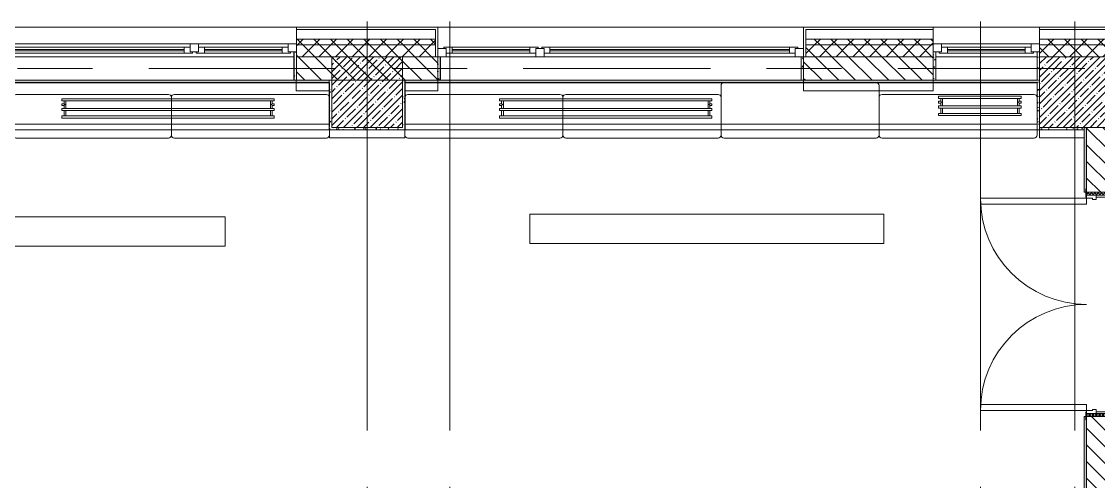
# Model space of a CAD drawing. Header units: millimetres. Extents: x 35147 to 231677, y -8553 to 29000.
# Drawn here: x 57530 to 66660, y 23499 to 27398 of the extents above; entities that cross this region are included whole.
import ezdxf

# ---------------------------------------------------------------- set-up
doc = ezdxf.new("R2010")
doc.units = ezdxf.units.MM
doc.linetypes.add('Осевая', pattern=[3175, 635, -476.25, 1587.5, -476.25])
for name, color, linetype, lineweight in [('A-DOOR', 7, 'Continuous', 9), ('A-DOOR-1', 7, 'Continuous', 13), ('A-DOOR-FRAM', 7, 'Continuous', 13), ('A-DOOR-FRAM-1', 7, 'Continuous', 9), ('A-GLAZ', 7, 'Continuous', 9), ('A-GLAZ-1', 7, 'Continuous', 13), ('A-WALL', 7, 'Continuous', 9), ('I-WALL', 7, 'Continuous', 9), ('M-EQPM', 7, 'Continuous', 9), ('S-COLS', 7, 'Continuous', 9), ('Оси', 7, 'Continuous', 9), ('Оси-2', 7, 'Осевая', 9)]:
    doc.layers.add(name, color=color, linetype=linetype, lineweight=lineweight)
for name, color, linetype, lineweight, true_color in [('A-WALL-1', 7, 'Continuous', 9, 0x3c3c3c), ('A-WALL-FNSH-1', 7, 'Continuous', 9, 0x3c3c3c), ('I-FURN-1', 7, 'Continuous', 9, 0xf0f0f0)]:
    doc.layers.add(name, color=color, linetype=linetype, lineweight=lineweight, true_color=true_color)
pattern_1 = [(45, (0, 0), (-57.02463, 57.02463), []), (45, (57.025, 0), (-57.02463, 57.02463), [100.806, -20.161, 3.353, -16.808])]
pattern_2 = [(135, (0, 0), (-70.71068, -70.71068), [])]
pattern_3 = [(45, (0, 0), (-70.71068, 70.71068), []), (135, (0, 0), (-70.71068, -70.71068), [])]
pattern_4 = [(0, (0, 0), (121.92, 30.48), [10.058, -81.382, 10.058, -81.382, -487.68]), (0, (0, 0), (121.92, 30.48), [-182.88, 10.058, -172.822, 10.058, -81.382, -213.36]), (0, (0, 0), (121.92, 30.48), [-457.2, 10.058, -50.902, 10.058, -142.342]), (120, (45.72, 15.24), (-87.356454, 90.345817), [10.058, -81.382, 10.058, -81.382, -487.68]), (120, (45.72, 15.24), (-87.356454, 90.345817), [-182.88, 10.058, -172.822, 10.058, -81.382, -213.36]), (120, (45.72, 15.24), (-87.356454, 90.345817), [-457.2, 10.058, -50.902, 10.058, -142.342]), (240, (60.96, 76.2), (-34.563546, -120.825817), [10.058, -81.382, 10.058, -81.382, -487.68]), (240, (60.96, 76.2), (-34.563546, -120.825817), [-182.88, 10.058, -172.822, 10.058, -81.382, -213.36]), (240, (60.96, 76.2), (-34.563546, -120.825817), [-457.2, 10.058, -50.902, 10.058, -142.342])]

# ---------------------------------------------------------------- blocks, each defined once
blk = doc.blocks.new('120_Окно_СКБ_2Ст - 120_Окно_СКБ_2Ст 2700х2500 _мал створка справа_ 2-23206922-План размещения напольных электротехнических лючков и розеток 2 этажа в осях 12-23')
at = {"layer": 'A-GLAZ'}
for p, q in [((1350, -5), (-1350, -5)), ((-1330, -75), (-1300, -75)), ((-1230, -55), (400, -55)), ((400, -65), (-1230, -65)), ((470, -75), (500, -75)), ((570, -55), (1230, -55)), ((1230, -65), (570, -65)), ((1300, -75), (1330, -75))]:
    blk.add_line(p, q, dxfattribs=at)
at = {"layer": 'A-GLAZ-1'}
for p, q in [((-1350, -75), (-1350, -5)), ((-1350, -5), (-1280, -5)), ((-1280, -75), (-1350, -75)), ((-1280, -75), (-1300, -75)), ((-1300, -75), (-1300, -85)), ((-1300, -85), (470, -85)), ((470, -85), (-1300, -85)), ((-1280, -5), (-1280, -75)), ((450, -35), (-1280, -35)), ((-1280, -35), (-1280, -75)), ((-1230, -85), (-1230, -35)), ((400, -85), (400, -35)), ((450, -75), (450, -5)), ((450, -5), (520, -5)), ((450, -75), (450, -35)), ((520, -75), (450, -75)), ((470, -75), (450, -75)), ((470, -85), (470, -75)), ((520, -75), (500, -75)), ((500, -75), (500, -85)), ((500, -85), (1300, -85)), ((1300, -85), (500, -85)), ((520, -5), (520, -75)), ((1280, -35), (520, -35)), ((520, -35), (520, -75)), ((570, -85), (570, -35)), ((1230, -85), (1230, -35)), ((1280, -75), (1280, -5)), ((1280, -5), (1350, -5)), ((1280, -75), (1280, -35)), ((1350, -75), (1280, -75)), ((1300, -75), (1280, -75)), ((1300, -85), (1300, -75)), ((1350, -5), (1350, -75))]:
    blk.add_line(p, q, dxfattribs=at)
blk = doc.blocks.new('120_Окно_СКБ_2Ст - 120_Окно_СКБ_2Ст 3100х2500 _мал_створка слева_-22274797-План размещения напольных электротехнических лючков и розеток 2 этажа в осях 12-23')
at = {"layer": 'A-GLAZ'}
for p, q in [((1530, 115), (-1530, 115)), ((-1550, 45), (-1500, 45)), ((-1430, 65), (600, 65)), ((600, 55), (-1430, 55)), ((670, 45), (700, 45)), ((770, 65), (1430, 65)), ((1430, 55), (770, 55)), ((1500, 45), (1550, 45))]:
    blk.add_line(p, q, dxfattribs=at)
at = {"layer": 'A-GLAZ-1'}
for p, q in [((-1550, 45), (-1550, 115)), ((-1550, 115), (-1480, 115)), ((-1480, 115), (-1480, 45)), ((650, 45), (650, 115)), ((650, 115), (720, 115)), ((720, 115), (720, 45)), ((1480, 45), (1480, 115)), ((1480, 115), (1550, 115)), ((1550, 115), (1550, 45)), ((-1480, 45), (-1550, 45)), ((-1480, 45), (-1500, 45)), ((-1500, 45), (-1500, 35)), ((-1500, 35), (670, 35)), ((670, 35), (-1500, 35)), ((650, 85), (-1480, 85)), ((-1480, 85), (-1480, 45)), ((-1430, 35), (-1430, 85)), ((600, 35), (600, 85)), ((650, 45), (650, 85)), ((720, 45), (650, 45)), ((670, 45), (650, 45)), ((670, 35), (670, 45)), ((720, 45), (700, 45)), ((700, 45), (700, 35)), ((700, 35), (1500, 35)), ((1500, 35), (700, 35)), ((1480, 85), (720, 85)), ((720, 85), (720, 45)), ((770, 35), (770, 85)), ((1430, 35), (1430, 85)), ((1480, 45), (1480, 85)), ((1550, 45), (1480, 45)), ((1500, 45), (1480, 45)), ((1500, 35), (1500, 45))]:
    blk.add_line(p, q, dxfattribs=at)
blk = doc.blocks.new('110_Дверь_СКБ_2Ст - Д-10 1800x2100h_Актовый зал EI30-32403870-План размещения напольных электротехнических лючков и розеток 2 этажа в осях 12-23')
at = {"layer": 'A-DOOR'}
h = blk.add_hatch(dxfattribs=at)
h.set_pattern_fill('FP_47', color=256, style=0, pattern_type=2)
h.set_pattern_definition([(135, (1351.41, 164.685), (-14.1421, -14.1421), []), (225, (1351.41, 164.685), (14.1421, -14.1421), [])])
h.paths.add_polyline_path([(937.5, 100), (937.5, -100), (962.5, -100), (962.5, 100)])
at = {"layer": 'A-DOOR-FRAM-1'}
h = blk.add_hatch(dxfattribs=at)
h.set_pattern_fill('FP_48', color=256, style=0, pattern_type=2)
h.set_pattern_definition([(45, (-771.384, 164.685), (-14.1421, 14.1421), []), (135, (-771.384, 164.685), (-14.1421, -14.1421), [])])
h.paths.add_polyline_path([(-937.5, -100), (-912.5, -100), (-912.5, 100), (-937.5, 100)])
at = {"layer": 'A-DOOR'}
for centre, start, end in [((-887.5, 100), 0, 90), ((912.5, 100), 90, 180)]:
    blk.add_arc(centre, 900, start, end, dxfattribs=at)
at = {"layer": 'A-DOOR-1'}
for p, q in [((-887.5, 1000), (-887.5, 100)), ((-837.5, 1000), (-887.5, 1000)), ((-837.5, 100), (-837.5, 1000)), ((912.5, 1000), (862.5, 1000)), ((862.5, 1000), (862.5, 100)), ((912.5, 100), (912.5, 1000)), ((-887.5, 100), (-837.5, 100)), ((862.5, 100), (912.5, 100))]:
    blk.add_line(p, q, dxfattribs=at)
at = {"layer": 'A-DOOR-FRAM'}
for p, q in [((-897.5, 108), (-967.5, 108)), ((-967.5, 108), (-967.5, 100)), ((-967.5, 100), (-897.5, 100)), ((-912.5, 100), (-937.5, 100)), ((-937.5, 100), (-937.5, -100)), ((-887.5, 100), (-912.5, 100)), ((-912.5, 100), (-912.5, 20)), ((-912.5, -100), (-912.5, 100)), ((-897.5, 100), (-897.5, 108)), ((-887.5, 50), (-887.5, 100)), ((912.5, 100), (912.5, 50)), ((937.5, 100), (912.5, 100)), ((992.5, 108), (922.5, 108)), ((922.5, 108), (922.5, 100)), ((922.5, 100), (992.5, 100)), ((937.5, 20), (937.5, 100)), ((962.5, 100), (937.5, 100)), ((937.5, 100), (937.5, -100)), ((962.5, -100), (962.5, 100)), ((992.5, 100), (992.5, 108)), ((-912.5, 20), (-877.5, 20)), ((-897.5, 20), (-912.5, 20)), ((-912.5, 20), (-912.5, -100)), ((-897.5, -100), (-897.5, 20)), ((-877.5, 50), (-887.5, 50)), ((-877.5, 20), (-877.5, 50)), ((912.5, 50), (902.5, 50)), ((902.5, 50), (902.5, 20)), ((902.5, 20), (937.5, 20)), ((937.5, 20), (922.5, 20)), ((922.5, 20), (922.5, -100)), ((937.5, -100), (937.5, 20)), ((-897.5, -100), (-967.5, -100)), ((-967.5, -100), (-967.5, -108)), ((-967.5, -108), (-897.5, -108)), ((-937.5, -100), (-912.5, -100)), ((-912.5, -100), (-897.5, -100)), ((-897.5, -108), (-897.5, -100)), ((922.5, -100), (937.5, -100)), ((992.5, -100), (922.5, -100)), ((922.5, -100), (922.5, -108)), ((922.5, -108), (992.5, -108)), ((937.5, -100), (962.5, -100)), ((992.5, -108), (992.5, -100))]:
    blk.add_line(p, q, dxfattribs=at)
blk = doc.blocks.new('120_Окно_СКБ_1Ст - 120_Окно_СКБ_1Ст 900х2500_h_-19906774-План размещения напольных электротехнических лючков и розеток 2 этажа в осях 12-23')
at = {"layer": 'A-GLAZ'}
for p, q in [((450, -5), (-450, -5)), ((-430, -75), (-400, -75)), ((-330, -55), (330, -55)), ((330, -65), (-330, -65)), ((400, -75), (430, -75))]:
    blk.add_line(p, q, dxfattribs=at)
at = {"layer": 'A-GLAZ-1'}
for p, q in [((-450, -75), (-450, -5)), ((-450, -5), (-380, -5)), ((-380, -75), (-450, -75)), ((-380, -75), (-400, -75)), ((-400, -75), (-400, -85)), ((-400, -85), (400, -85)), ((400, -85), (-400, -85)), ((-380, -5), (-380, -75)), ((380, -35), (-380, -35)), ((-380, -35), (-380, -75)), ((-330, -85), (-330, -35)), ((330, -85), (330, -35)), ((380, -75), (380, -5)), ((380, -5), (450, -5)), ((380, -75), (380, -35)), ((450, -75), (380, -75)), ((400, -75), (380, -75)), ((400, -85), (400, -75)), ((450, -5), (450, -75))]:
    blk.add_line(p, q, dxfattribs=at)
blk = doc.blocks.new('Стол базовый прямоугольный - 5_7-26328560-План размещения напольных электротехнических лючков и розеток 2 этажа в осях 12-23')
at = {"layer": 'I-FURN-1'}
for p, q in [((1000, 125), (-1000, 125)), ((-1000, 125), (-1000, -125)), ((1000, -125), (1000, 125)), ((-1000, -125), (1000, -125))]:
    blk.add_line(p, q, dxfattribs=at)
blk = doc.blocks.new('Стол базовый прямоугольный - 5_8-26349451-План размещения напольных электротехнических лючков и розеток 2 этажа в осях 12-23')
at = {"layer": 'I-FURN-1'}
for p, q in [((1500, 125), (-1500, 125)), ((-1500, 125), (-1500, -125)), ((1500, -125), (1500, 125)), ((-1500, -125), (1500, -125))]:
    blk.add_line(p, q, dxfattribs=at)
blk = doc.blocks.new('radiator_prado_classic_z_tip_30_po exemplyaru - Classic Z Тип 30-500-30677905-План размещения напольных электротехнических лючков и розеток 2 этажа в осях 12-23')
at = {"layer": 'M-EQPM'}
for p, q in [((0, 228), (0, 210)), ((1800, 228), (0, 228)), ((0, 210), (1800, 210)), ((17.5, 210), (17.5, 164)), ((32.5, 164), (32.5, 210)), ((1767.5, 210), (1767.5, 164)), ((1782.5, 164), (1782.5, 210)), ((1800, 210), (1800, 228)), ((1800, 164), (0, 164)), ((0, 164), (0, 146)), ((0, 146), (1800, 146)), ((17.5, 121.5), (0, 121.5)), ((17.5, 121.5), (0, 121.5)), ((0, 121.5), (0, 121.2)), ((0, 106.5), (0, 121.5)), ((0, 121.2), (0, 121.2)), ((0, 106.8), (0, 106.5)), ((0, 106.8), (0, 106.8)), ((0, 106.5), (17.5, 106.5)), ((0, 106.5), (17.5, 106.5)), ((17.5, 146), (17.5, 121.5)), ((17.5, 106.5), (17.5, 82)), ((32.5, 82), (32.5, 146)), ((1767.5, 146), (1767.5, 82)), ((1782.5, 121.5), (1782.5, 146)), ((1800, 121.5), (1782.5, 121.5)), ((1800, 121.5), (1782.5, 121.5)), ((1782.5, 82), (1782.5, 106.5)), ((1782.5, 106.5), (1800, 106.5)), ((1782.5, 106.5), (1800, 106.5)), ((1800, 146), (1800, 164)), ((1800, 121.5), (1800, 106.5)), ((1800, 121.2), (1800, 121.5)), ((1800, 121.5), (1800, 121.2)), ((1800, 121.2), (1800, 121.5)), ((1800, 106.5), (1800, 106.8)), ((1800, 106.8), (1800, 106.5)), ((1800, 106.5), (1800, 106.8)), ((1800, 82), (0, 82)), ((0, 82), (0, 64)), ((1800, 64), (0, 64)), ((1800, 64), (1800, 82))]:
    blk.add_line(p, q, dxfattribs=at)
for points, knots in [([(25, 114), (24.5, 114.5), (23.6, 115.4), (22.4, 116.6), (21.6, 117.4), (21.1, 117.9), (20.8, 118.2), (20.5, 118.5), (20.2, 118.8), (19.8, 119.1), (19.6, 119.4), (19.3, 119.7), (19, 120), (18.7, 120.3), (18.5, 120.5), (18.3, 120.7), (18.1, 120.9), (17.9, 121.1), (17.8, 121.2), (17.7, 121.3), (17.5, 121.5), (17.5, 121.5), (17.5, 121.5)], [0, 0, 0, 0, 0.142857, 0.285714, 0.357143, 0.392857, 0.428571, 0.464286, 0.5, 0.535714, 0.571429, 0.607143, 0.642857, 0.678571, 0.714286, 0.75, 0.785714, 0.821429, 0.857143, 0.892857, 0.928571, 1, 1, 1, 1]), ([(17.5, 106.5), (17.5, 106.5), (17.5, 106.5), (17.7, 106.7), (17.8, 106.8), (17.9, 106.9), (18.1, 107.1), (18.3, 107.3), (18.5, 107.5), (18.7, 107.7), (19, 108), (19.3, 108.3), (19.6, 108.6), (19.8, 108.9), (20.3, 109.3), (20.7, 109.7), (21.1, 110.1), (21.6, 110.6), (22.4, 111.4), (23.6, 112.6), (24.5, 113.5), (25, 114)], [0, 0, 0, 0, 0.071429, 0.107143, 0.142857, 0.178571, 0.214286, 0.25, 0.285714, 0.321429, 0.357143, 0.392857, 0.428571, 0.464286, 0.5, 0.571429, 0.607143, 0.642857, 0.714286, 0.857143, 1, 1, 1, 1]), ([(1775, 114), (1775.5, 114.5), (1776.4, 115.4), (1777.6, 116.6), (1778.4, 117.4), (1778.9, 117.9), (1779.2, 118.2), (1779.5, 118.5), (1779.8, 118.8), (1780.1, 119.2), (1780.4, 119.4), (1780.7, 119.7), (1781, 120), (1781.3, 120.3), (1781.5, 120.5), (1781.7, 120.7), (1781.9, 120.9), (1782.1, 121.1), (1782.2, 121.2), (1782.3, 121.3), (1782.5, 121.5), (1782.5, 121.5), (1782.5, 121.5)], [0, 0, 0, 0, 0.142857, 0.285714, 0.357143, 0.392857, 0.428571, 0.464286, 0.5, 0.535714, 0.571429, 0.607143, 0.642857, 0.678571, 0.714286, 0.75, 0.785714, 0.821429, 0.857143, 0.892857, 0.928571, 1, 1, 1, 1]), ([(1782.5, 106.5), (1782.5, 106.5), (1782.5, 106.5), (1782.3, 106.7), (1782.2, 106.8), (1782.1, 106.9), (1781.9, 107.1), (1781.7, 107.3), (1781.5, 107.5), (1781.3, 107.7), (1781, 108), (1780.7, 108.3), (1780.4, 108.6), (1780.1, 108.8), (1779.7, 109.3), (1779.3, 109.7), (1778.9, 110.1), (1778.4, 110.6), (1777.6, 111.4), (1776.4, 112.6), (1775.5, 113.5), (1775, 114)], [0, 0, 0, 0, 0.071429, 0.107143, 0.142857, 0.178571, 0.214286, 0.25, 0.285714, 0.321429, 0.357143, 0.392857, 0.428571, 0.464286, 0.5, 0.571429, 0.607143, 0.642857, 0.714286, 0.857143, 1, 1, 1, 1])]:
    blk.add_open_spline(points, degree=3, knots=knots, dxfattribs=at)
blk = doc.blocks.new('radiator_prado_classic_z_tip_30_po exemplyaru - Classic Z Тип 30-500-30677900-План размещения напольных электротехнических лючков и розеток 2 этажа в осях 12-23')
at = {"layer": 'M-EQPM'}
for p, q in [((0, 228), (0, 210)), ((700, 228), (0, 228)), ((0, 210), (700, 210)), ((17.5, 210), (17.5, 164)), ((32.5, 164), (32.5, 210)), ((667.5, 210), (667.5, 164)), ((682.5, 164), (682.5, 210)), ((700, 210), (700, 228)), ((700, 164), (0, 164)), ((0, 164), (0, 146)), ((0, 146), (700, 146)), ((17.5, 121.5), (0, 121.5)), ((17.5, 121.5), (0, 121.5)), ((0, 121.5), (0, 121.2)), ((0, 106.5), (0, 121.5)), ((0, 121.2), (0, 121.2)), ((0, 106.8), (0, 106.5)), ((0, 106.8), (0, 106.8)), ((0, 106.5), (17.5, 106.5)), ((0, 106.5), (17.5, 106.5)), ((17.5, 146), (17.5, 121.5)), ((17.5, 106.5), (17.5, 82)), ((32.5, 82), (32.5, 146)), ((667.5, 146), (667.5, 82)), ((682.5, 121.5), (682.5, 146)), ((700, 121.5), (682.5, 121.5)), ((700, 121.5), (682.5, 121.5)), ((682.5, 82), (682.5, 106.5)), ((682.5, 106.5), (700, 106.5)), ((682.5, 106.5), (700, 106.5)), ((700, 146), (700, 164)), ((700, 121.5), (700, 106.5)), ((700, 121.2), (700, 121.5)), ((700, 121.5), (700, 121.2)), ((700, 121.2), (700, 121.5)), ((700, 106.5), (700, 106.8)), ((700, 106.8), (700, 106.5)), ((700, 106.5), (700, 106.8)), ((700, 82), (0, 82)), ((0, 82), (0, 64)), ((700, 64), (0, 64)), ((700, 64), (700, 82))]:
    blk.add_line(p, q, dxfattribs=at)
for points, knots in [([(25, 114), (24.5, 114.5), (23.6, 115.4), (22.4, 116.6), (21.6, 117.4), (21.1, 117.9), (20.8, 118.2), (20.5, 118.5), (20.2, 118.8), (19.8, 119.1), (19.6, 119.4), (19.3, 119.7), (19, 120), (18.7, 120.3), (18.5, 120.5), (18.3, 120.7), (18.1, 120.9), (17.9, 121.1), (17.8, 121.2), (17.7, 121.3), (17.5, 121.5), (17.5, 121.5), (17.5, 121.5)], [0, 0, 0, 0, 0.142857, 0.285714, 0.357143, 0.392857, 0.428571, 0.464286, 0.5, 0.535714, 0.571429, 0.607143, 0.642857, 0.678571, 0.714286, 0.75, 0.785714, 0.821429, 0.857143, 0.892857, 0.928571, 1, 1, 1, 1]), ([(17.5, 106.5), (17.5, 106.5), (17.5, 106.5), (17.7, 106.7), (17.8, 106.8), (17.9, 106.9), (18.1, 107.1), (18.3, 107.3), (18.5, 107.5), (18.7, 107.7), (19, 108), (19.3, 108.3), (19.6, 108.6), (19.8, 108.9), (20.3, 109.3), (20.7, 109.7), (21.1, 110.1), (21.6, 110.6), (22.4, 111.4), (23.6, 112.6), (24.5, 113.5), (25, 114)], [0, 0, 0, 0, 0.071429, 0.107143, 0.142857, 0.178571, 0.214286, 0.25, 0.285714, 0.321429, 0.357143, 0.392857, 0.428571, 0.464286, 0.5, 0.571429, 0.607143, 0.642857, 0.714286, 0.857143, 1, 1, 1, 1]), ([(675, 114), (675.5, 114.5), (676.4, 115.4), (677.6, 116.6), (678.4, 117.4), (678.9, 117.9), (679.2, 118.2), (679.5, 118.5), (679.8, 118.8), (680.1, 119.2), (680.4, 119.4), (680.7, 119.7), (681, 120), (681.3, 120.3), (681.5, 120.5), (681.7, 120.7), (681.9, 120.9), (682.1, 121.1), (682.2, 121.2), (682.3, 121.3), (682.5, 121.5), (682.5, 121.5), (682.5, 121.5)], [0, 0, 0, 0, 0.142857, 0.285714, 0.357143, 0.392857, 0.428571, 0.464286, 0.5, 0.535714, 0.571429, 0.607143, 0.642857, 0.678571, 0.714286, 0.75, 0.785714, 0.821429, 0.857143, 0.892857, 0.928571, 1, 1, 1, 1]), ([(682.5, 106.5), (682.5, 106.5), (682.5, 106.5), (682.3, 106.7), (682.2, 106.8), (682.1, 106.9), (681.9, 107.1), (681.7, 107.3), (681.5, 107.5), (681.3, 107.7), (681, 108), (680.7, 108.3), (680.4, 108.6), (680.1, 108.8), (679.7, 109.3), (679.3, 109.7), (678.9, 110.1), (678.4, 110.6), (677.6, 111.4), (676.4, 112.6), (675.5, 113.5), (675, 114)], [0, 0, 0, 0, 0.071429, 0.107143, 0.142857, 0.178571, 0.214286, 0.25, 0.285714, 0.321429, 0.357143, 0.392857, 0.428571, 0.464286, 0.5, 0.571429, 0.607143, 0.642857, 0.714286, 0.857143, 1, 1, 1, 1])]:
    blk.add_open_spline(points, degree=3, knots=knots, dxfattribs=at)
blk = doc.blocks.new('Мат 1340х300х800_h_ около окна - 1372 x 1905mm - Double-31170368-План размещения напольных электротехнических лючков и розеток 2 этажа в осях 12-23')
at = {"layer": 'I-FURN-1'}
for p, q in [((-458.7, 825.9), (-458.7, 506.7)), ((855.9, 851.3), (-433.3, 851.3)), ((881.3, 506.7), (881.3, 825.9)), ((-433.3, 481.3), (855.9, 481.3))]:
    blk.add_line(p, q, dxfattribs=at)
for centre, start, end in [((-433.3, 825.9), 90, 180), ((855.9, 825.9), 0, 90), ((-433.3, 506.7), 180, 270), ((855.9, 506.7), 270, 360)]:
    blk.add_arc(centre, 25.4, start, end, dxfattribs=at)
blk = doc.blocks.new('Мат 1340х300х800_h_ около окна - 1372 x 1905mm - Double-V198-План размещения напольных электротехнических лючков и розеток 2 этажа в осях 12-23')
at = {"layer": 'I-FURN-1'}
for p, q in [((-458.7, 825.9), (-458.7, 506.7)), ((855.9, 851.3), (-433.3, 851.3)), ((881.3, 506.7), (881.3, 550.3)), ((-433.3, 481.3), (855.9, 481.3))]:
    blk.add_line(p, q, dxfattribs=at)
for centre, start, end in [((-433.3, 825.9), 90, 180), ((855.9, 825.9), 0, 90), ((-433.3, 506.7), 180, 270), ((855.9, 506.7), 270, 360)]:
    blk.add_arc(centre, 25.4, start, end, dxfattribs=at)
blk = doc.blocks.new('Мат 1340х300х800_h_ около окна - 1372 x 1905mm - Double-V199-План размещения напольных электротехнических лючков и розеток 2 этажа в осях 12-23')
at = {"layer": 'I-FURN-1'}
for p, q in [((855.9, 851.3), (-433.3, 851.3)), ((881.3, 506.7), (881.3, 825.9)), ((-458.7, 551.3), (-458.7, 506.7)), ((-433.3, 481.3), (855.9, 481.3))]:
    blk.add_line(p, q, dxfattribs=at)
for centre, start, end in [((-433.3, 825.9), 90, 180), ((855.9, 825.9), 0, 90), ((-433.3, 506.7), 180, 184.97737), ((-433.3, 506.7), 184.97737, 270), ((855.9, 506.7), 270, 360)]:
    blk.add_arc(centre, 25.4, start, end, dxfattribs=at)
blk = doc.blocks.new('Мат 1340х400х800_h_ - 1372 x 1905mm - Double-V200-План размещения напольных электротехнических лючков и розеток 2 этажа в осях 12-23')
at = {"layer": 'I-FURN-1'}
for p, q in [((-458.7, 925.9), (-458.7, 506.7)), ((881.3, 882.3), (881.3, 925.9)), ((881.3, 506.7), (881.3, 882.3)), ((-433.3, 481.3), (855.9, 481.3))]:
    blk.add_line(p, q, dxfattribs=at)
for centre, start, end in [((-433.3, 925.9), 90.00021, 180), ((855.9, 925.9), 0, 89.99979), ((-433.3, 506.7), 180, 270), ((855.9, 506.7), 270, 360)]:
    blk.add_arc(centre, 25.4, start, end, dxfattribs=at)
blk = doc.blocks.new('Мат 1340х300х800_h_ около окна - 1372 x 1905mm - Double-V201-План размещения напольных электротехнических лючков и розеток 2 этажа в осях 12-23')
at = {"layer": 'I-FURN-1'}
for p, q in [((-458.7, 825.9), (-458.7, 506.7)), ((855.9, 851.3), (-433.3, 851.3)), ((881.3, 506.7), (881.3, 551.3)), ((-433.3, 481.3), (855.9, 481.3))]:
    blk.add_line(p, q, dxfattribs=at)
for centre, start, end in [((-433.3, 825.9), 90, 180), ((855.9, 825.9), 0, 90), ((-433.3, 506.7), 180, 270), ((855.9, 506.7), 270, 360)]:
    blk.add_arc(centre, 25.4, start, end, dxfattribs=at)
blk = doc.blocks.new('Мат в спортивном зале - Т8-V214-План размещения напольных электротехнических лючков и розеток 2 этажа в осях 12-23')
at = {"layer": 'I-FURN-1'}
for p, q in [((241.3, 925.9), (241.3, 906.7)), ((881.3, 906.7), (881.3, 925.9)), ((881.3, 909.3), (241.3, 909.3)), ((241.3, 909.3), (241.3, 839.3)), ((241.3, 839.3), (241.3, 907.4)), ((241.3, 839.3), (881.3, 839.3)), ((881.3, 839.3), (241.3, 839.3)), ((881.3, 839.3), (881.3, 909.3)), ((881.3, 909.3), (881.3, 839.3))]:
    blk.add_line(p, q, dxfattribs=at)
blk = doc.blocks.new('Мат в спортивном зале - Т11-V215-План размещения напольных электротехнических лючков и розеток 2 этажа в осях 12-23')
at = {"layer": 'I-FURN-1'}
for p, q in [((-218.7, 925.9), (-218.7, 906.7)), ((881.3, 906.7), (881.3, 925.9)), ((881.3, 909.3), (-218.7, 909.3)), ((-218.7, 909.3), (-218.7, 839.3)), ((-218.7, 839.3), (-218.7, 908.4)), ((-218.7, 839.3), (881.3, 839.3)), ((881.3, 839.3), (-218.7, 839.3)), ((881.3, 839.3), (881.3, 909.3)), ((881.3, 908.4), (881.3, 839.3))]:
    blk.add_line(p, q, dxfattribs=at)
blk = doc.blocks.new('Мат в спортивном зале - Т12-V216-План размещения напольных электротехнических лючков и розеток 2 этажа в осях 12-23')
at = {"layer": 'I-FURN-1'}
for p, q in [((601.3, 925.9), (601.3, 906.7)), ((881.3, 906.7), (881.3, 925.9)), ((881.3, 909.3), (601.3, 909.3)), ((601.3, 909.3), (601.3, 839.3)), ((601.3, 839.3), (601.3, 908.4)), ((601.3, 839.3), (881.3, 839.3)), ((881.3, 839.3), (601.3, 839.3)), ((881.3, 839.3), (881.3, 909.3)), ((881.3, 908.4), (881.3, 839.3))]:
    blk.add_line(p, q, dxfattribs=at)
blk = doc.blocks.new('Мат в спортивном зале - Т12-V217-План размещения напольных электротехнических лючков и розеток 2 этажа в осях 12-23')
at = {"layer": 'I-FURN-1'}
for p, q in [((601.3, 925.9), (601.3, 906.7)), ((881.3, 906.7), (881.3, 925.9)), ((881.3, 909.3), (601.3, 909.3)), ((601.3, 909.3), (601.3, 839.3)), ((601.3, 839.3), (601.3, 908.4)), ((601.3, 839.3), (881.3, 839.3)), ((881.3, 839.3), (601.3, 839.3)), ((881.3, 839.3), (881.3, 909.3)), ((881.3, 908.4), (881.3, 839.3))]:
    blk.add_line(p, q, dxfattribs=at)
blk = doc.blocks.new('Мат в спортивном зале - Т15-31178050-План размещения напольных электротехнических лючков и розеток 2 этажа в осях 12-23')
at = {"layer": 'I-FURN-1'}
for p, q in [((501.3, 925.9), (501.3, 906.7)), ((881.3, 906.7), (881.3, 925.9)), ((881.3, 909.3), (501.3, 909.3)), ((501.3, 909.3), (501.3, 839.3)), ((501.3, 839.3), (501.3, 907.4)), ((501.3, 839.3), (881.3, 839.3)), ((881.3, 839.3), (501.3, 839.3)), ((881.3, 839.3), (881.3, 909.3)), ((881.3, 907.4), (881.3, 839.3))]:
    blk.add_line(p, q, dxfattribs=at)

msp = doc.modelspace()

# ---------------------------------------------------------------- hatches: boundary and pattern name
at = {"layer": 'A-WALL'}
h = msp.add_hatch(dxfattribs=at)
h.set_pattern_fill('FP_21', color=256, style=0, pattern_type=2)
h.set_pattern_definition(pattern_3)
h.paths.add_polyline_path([(84500.7, 27200), (84500.7, 27250), (80350, 27250), (80350, 27200), (81948.1, 27200)])
h.paths.add_polyline_path([(77850, 27200), (77850, 27250), (76340, 27250), (76340, 27200)])
h.paths.add_polyline_path([(74240, 27200), (74240, 27250), (68860, 27250), (68860, 27200), (73213.7, 27200)])
h.paths.add_polyline_path([(67960, 27200), (67960, 27250), (66160, 27250), (66160, 27200), (67390.8, 27200)])
h.paths.add_polyline_path([(64955.2, 27200), (65260, 27200), (65260, 27250), (64180, 27250), (64180, 27200), (64479.3, 27200)])
h.paths.add_polyline_path([(60755.2, 27200), (61040, 27200), (61040, 27250), (59860, 27250), (59860, 27200), (60112.1, 27200)])
h.paths.add_polyline_path([(57160, 27200), (57160, 27250), (55909.9, 27250), (55909.9, 27200)])
h.paths.add_polyline_path([(55009.9, 27200), (55009.9, 27250), (53860.2, 27250), (53860.2, 27200)])
h.paths.add_polyline_path([(50760.2, 27200), (50760.2, 27250), (49660.3, 27250), (49660.3, 27200), (49922, 27200)])
h.paths.add_polyline_path([(48760.3, 27200), (48760.3, 27250), (47507, 27250), (47507, 27200)])
h.paths.add_polyline_path([(44407, 27200), (44407, 27250), (42010, 27250), (42010, 27200), (44099.1, 27200)])
h = msp.add_hatch(dxfattribs=at)
h.set_pattern_fill('FP_21', color=256, style=0, pattern_type=2)
h.set_pattern_definition(pattern_3)
h.paths.add_polyline_path([(84500.7, 27100), (84500.7, 27200), (80350, 27200), (80350, 27100), (84200, 27100)])
h.paths.add_polyline_path([(76750, 27100), (77850, 27100), (77850, 27200), (76340, 27200), (76340, 27100)])
h.paths.add_polyline_path([(73540, 27100), (74240, 27100), (74240, 27200), (68860, 27200), (68860, 27100), (73213.7, 27100)])
h.paths.add_polyline_path([(67390.8, 27100), (67960, 27100), (67960, 27200), (66160, 27200), (66160, 27100), (66760, 27100)])
h.paths.add_polyline_path([(64955.2, 27100), (65260, 27100), (65260, 27200), (64180, 27200), (64180, 27100), (64479.3, 27100)])
h.paths.add_polyline_path([(60755.2, 27100), (61040, 27100), (61040, 27200), (59860, 27200), (59860, 27100), (60112.1, 27100)])
h.paths.add_polyline_path([(57160, 27100), (57160, 27200), (55909.9, 27200), (55909.9, 27100)])
h.paths.add_polyline_path([(55009.9, 27100), (55009.9, 27200), (53860.2, 27200), (53860.2, 27100)])
h.paths.add_polyline_path([(49660.3, 27100), (50760.2, 27100), (50760.2, 27200), (49660.3, 27200)])
h.paths.add_polyline_path([(48760.3, 27100), (48760.3, 27200), (47507, 27200), (47507, 27100)])
h.paths.add_polyline_path([(44407, 27100), (44407, 27200), (42060, 27200), (42060, 27100), (44099.1, 27100)])
at = {"layer": 'I-WALL'}
h = msp.add_hatch(dxfattribs=at)
h.set_pattern_fill('FP_58', color=256, style=0, pattern_type=2)
h.set_pattern_definition(pattern_4)
h.paths.add_polyline_path([(59860, 26900), (59860, 27140), (59840, 27140), (59840, 26900)])
h = msp.add_hatch(dxfattribs=at)
h.set_pattern_fill('FP_58', color=256, style=0, pattern_type=2)
h.set_pattern_definition(pattern_4)
h.paths.add_polyline_path([(65280, 26900), (65280, 27140), (65260, 27140), (65260, 26900)])
h = msp.add_hatch(dxfattribs=at)
h.set_pattern_fill('FP_58', color=256, style=0, pattern_type=2)
h.set_pattern_definition(pattern_4)
h.paths.add_polyline_path([(66160, 26900), (66160, 27140), (66140, 27140), (66140, 26900)])
h = msp.add_hatch(dxfattribs=at)
h.set_pattern_fill('FP_19', color=256, style=0, pattern_type=2)
h.set_pattern_definition(pattern_2)
h.paths.add_polyline_path([(84069.7, 26900), (84200, 26900), (84200, 27100), (81150, 27100), (81150, 26900), (83949.7, 26900)])
h.paths.add_polyline_path([(80650, 26900), (80650, 27100), (80350, 27100), (80350, 26900), (80630, 26900)])
h.paths.add_polyline_path([(77670, 26900), (77850, 26900), (77850, 27100), (77250, 27100), (77250, 26900), (77590, 26900)])
h.paths.add_polyline_path([(76340, 26900), (76750, 26900), (76750, 27100), (76340, 27100), (76340, 26972)])
h.paths.add_polyline_path([(74240, 26900), (74240, 27100), (74040, 27100), (74040, 26900)])
h.paths.add_polyline_path([(73213.7, 26900), (73540, 26900), (73540, 27100), (70810, 27100), (70810, 26900), (72849.8, 26900)])
h.paths.add_polyline_path([(70302.2, 26900), (70310, 26900), (70310, 27100), (68860, 27100), (68860, 26900), (69574.4, 26900)])
h.paths.add_polyline_path([(66789, 26900), (67960, 26900), (67960, 27100), (66760, 27100), (66760, 26900), (66780, 26900)])
h.paths.add_polyline_path([(65207.2, 26900), (65260, 26900), (65260, 27100), (64160, 27100), (64160, 26900), (64479.3, 26900)])
h.paths.add_polyline_path([(61060, 26900), (61060, 27100), (59860, 27100), (59860, 26900), (60781, 26900)])
h.paths.add_polyline_path([(57160, 26900), (57160, 27100), (55909.9, 27100), (55909.9, 26900), (56472.8, 26900)])
h.paths.add_polyline_path([(55009.9, 26900), (55009.9, 27100), (53860.2, 27100), (53860.2, 26900), (54781, 26900)])
h.paths.add_polyline_path([(50760.2, 26900), (50760.2, 27100), (50364.8, 27100), (50364.8, 26900)])
h = msp.add_hatch(dxfattribs=at)
h.set_pattern_fill('FP_58', color=256, style=0, pattern_type=2)
h.set_pattern_definition(pattern_4)
h.paths.add_polyline_path([(61080, 26900), (61080, 27100), (61060, 27100), (61060, 26900)])
h = msp.add_hatch(dxfattribs=at)
h.set_pattern_fill('FP_58', color=256, style=0, pattern_type=2)
h.set_pattern_definition(pattern_4)
h.paths.add_polyline_path([(64160, 26900), (64160, 27100), (64140, 27100), (64140, 26900)])
h = msp.add_hatch(dxfattribs=at)
h.set_pattern_fill('FP_58', color=256, style=0, pattern_type=2)
h.set_pattern_definition(pattern_4)
h.paths.add_polyline_path([(60112.1, 26880), (60140, 26880), (60139, 26900), (54760, 26900), (54760, 26880), (59859, 26880)])
h = msp.add_hatch(dxfattribs=at)
h.set_pattern_fill('FP_58', color=256, style=0, pattern_type=2)
h.set_pattern_definition(pattern_4)
h.paths.add_polyline_path([(60140, 26479), (60160, 26480), (60160, 26900), (60140, 26900), (60139, 26480)])
h = msp.add_hatch(dxfattribs=at)
h.set_pattern_fill('FP_58', color=256, style=0, pattern_type=2)
h.set_pattern_definition(pattern_4)
h.paths.add_polyline_path([(66140, 26880), (66140, 26900), (60760, 26900), (60760, 26880), (66117, 26880)])
h = msp.add_hatch(dxfattribs=at)
h.set_pattern_fill('FP_58', color=256, style=0, pattern_type=2)
h.set_pattern_definition(pattern_4)
h.paths.add_polyline_path([(60760, 26480), (60780, 26480.9), (60780, 26880), (60760, 26880), (60760, 26480.9)])
h = msp.add_hatch(dxfattribs=at)
h.set_pattern_fill('FP_58', color=256, style=0, pattern_type=2)
h.set_pattern_definition(pattern_4)
h.paths.add_polyline_path([(66140, 26500), (66160, 26500), (66160, 26900), (66140, 26900), (66140, 26682.4)])
h = msp.add_hatch(dxfattribs=at)
h.set_pattern_fill('FP_58', color=256, style=0, pattern_type=2)
h.set_pattern_definition(pattern_4)
h.paths.add_polyline_path([(60760, 26480), (60760, 26500), (60160, 26500), (60160, 26480)])
h = msp.add_hatch(dxfattribs=at)
h.set_pattern_fill('FP_58', color=256, style=0, pattern_type=2)
h.set_pattern_definition(pattern_4)
h.paths.add_polyline_path([(66513, 26480), (66540, 26480.9), (66540, 26500), (66140, 26500), (66140, 26480), (66299, 26480)])
h = msp.add_hatch(dxfattribs=at)
h.set_pattern_fill('FP_58', color=256, style=0, pattern_type=2)
h.set_pattern_definition(pattern_4)
h.paths.add_polyline_path([(66540, 23320), (66560, 23320), (66559.2, 24020), (66552, 24020), (66552, 24050), (66540, 24050), (66540, 23321)])
h.paths.add_polyline_path([(66540, 25950), (66552, 25950), (66552, 25980), (66560, 25980), (66560, 26500), (66540, 26500), (66540, 26392.9)])
h = msp.add_hatch(dxfattribs=at)
h.set_pattern_fill('FP_19', color=256, style=0, pattern_type=2)
h.set_pattern_definition(pattern_2)
h.paths.add_polyline_path([(66760, 12300), (66760, 15175), (66560, 15175), (66560, 12300)])
h.paths.add_polyline_path([(66662.9, 16625), (66760, 16625), (66760, 16700), (66560, 16700), (66560, 16625)])
h.paths.add_polyline_path([(66560, 17300), (66760, 17300), (66760, 22700), (66560, 22700), (66560, 17706.9)])
h.paths.add_polyline_path([(66760, 23300), (66760, 24050), (66560, 24050), (66560, 23300)])
h.paths.add_polyline_path([(66560, 25950), (66760, 25950), (66760, 26500), (66560, 26500), (66560, 25980)])
at = {"layer": 'S-COLS'}
h = msp.add_hatch(dxfattribs=at)
h.set_pattern_fill('FP_17', color=256, style=0, pattern_type=2)
h.set_pattern_definition(pattern_1)
h.paths.add_polyline_path([(60160, 26500), (60760, 26500), (60760, 27100), (60160, 27100), (60160, 26972)])
h = msp.add_hatch(dxfattribs=at)
h.set_pattern_fill('FP_17', color=256, style=0, pattern_type=2)
h.set_pattern_definition(pattern_1)
h.paths.add_polyline_path([(66160, 26500), (66760, 26500), (66760, 27100), (66160, 27100), (66160, 26682.4)])

# ---------------------------------------------------------------- linework, layer by layer
at = {"layer": 'A-WALL'}
for p, q in [((57160, 27350), (59860, 27350)), ((61040, 27330), (59860, 27330)), ((61040, 27100), (61040, 27330)), ((61060, 27350), (64160, 27350)), ((64180, 27330), (64180, 27100)), ((65260, 27330), (64180, 27330)), ((65260, 27350), (66160, 27350)), ((67960, 27330), (66160, 27330)), ((61040, 27250), (59860, 27250)), ((65260, 27250), (64180, 27250)), ((67960, 27250), (66160, 27250)), ((61040, 27200), (59860, 27200)), ((65260, 27200), (64180, 27200)), ((67960, 27200), (66160, 27200)), ((61060, 27100), (59860, 27100)), ((65260, 27100), (64160, 27100)), ((66160, 27100), (67960, 27100)), ((60140, 26506), (60140, 26880)), ((60140, 26506), (60139, 26506)), ((60160, 26480), (60160, 26479)), ((66140, 26480), (66540, 26480)), ((66540, 25950), (66540, 26480)), ((66560, 26500), (66560, 25980)), ((66560, 23300), (66560, 24020))]:
    msp.add_line(p, q, dxfattribs=at)
at = {"layer": 'A-WALL-1'}
for p, q in [((59860, 26900), (59860, 27330)), ((65260, 27330), (65260, 26900)), ((66160, 26500), (66160, 27330)), ((59860, 27140), (59840, 27140)), ((59840, 27140), (59840, 26900)), ((65280, 27140), (65260, 27140)), ((66160, 27140), (66140, 27140)), ((66140, 27140), (66140, 26900)), ((61080, 27100), (61060, 27100)), ((61060, 27100), (61060, 26900)), ((64160, 27100), (64140, 27100)), ((64140, 27100), (64140, 26900)), ((64160, 26900), (64160, 27100)), ((66160, 26900), (54140, 26900)), ((54780, 26880), (59860, 26880)), ((59840, 26900), (59860, 26900)), ((60160, 26500), (60160, 26900)), ((60760, 26900), (60760, 26500)), ((60780, 26880), (66140, 26880)), ((61060, 26900), (61080, 26900)), ((61080, 26900), (61080, 26900)), ((64140, 26900), (64160, 26900)), ((65260, 26900), (65280, 26900)), ((65280, 26900), (65280, 26900)), ((66140, 26900), (66160, 26900)), ((66140, 26880), (66140, 26879.5)), ((60139, 26500), (60139, 26480)), ((60140.8, 26479), (60160, 26479)), ((60760, 26500), (60160, 26500)), ((60160, 26480), (60780, 26480)), ((66760, 26500), (66160, 26500)), ((66540, 25950), (66552, 25950)), ((66552, 24050), (66540, 24050)), ((66540, 24050), (66540, 23320))]:
    msp.add_line(p, q, dxfattribs=at)
at = {"layer": 'A-WALL-FNSH-1'}
for p, q in [((61060, 27350), (59860, 27350)), ((59860, 27350), (59860, 27330)), ((61060, 27100), (61060, 27350)), ((65260, 27350), (64160, 27350)), ((64160, 27350), (64160, 27100)), ((65260, 27330), (65260, 27350)), ((67960, 27350), (66160, 27350)), ((66160, 27350), (66160, 27330)), ((59840, 27140), (59839, 27140)), ((59839, 27140), (59839, 26900)), ((65281, 27140), (65280, 27140)), ((65280, 27140), (65280, 26900)), ((65281, 26900), (65281, 27140)), ((66140, 27140), (66139, 27140)), ((66139, 27140), (66139, 26900)), ((61081, 27100), (61080, 27100)), ((61080, 27100), (61080, 26900)), ((61081, 26900), (61081, 27100)), ((64140, 27100), (64139, 27100)), ((64139, 27100), (64139, 26900)), ((59839, 26900), (59840, 26900)), ((60139, 26880), (59860, 26880)), ((59860, 26880), (59860, 26879)), ((59860, 26879), (60139, 26879)), ((60139, 26879), (60139, 26500)), ((60780, 26900), (60780, 26480.9)), ((60781, 26880.9), (60781, 26900)), ((60781, 26529), (60781, 26879)), ((60781, 26879), (61060, 26879)), ((61060, 26879), (61060, 26880)), ((64139, 26900), (64140, 26900)), ((64160, 26880), (64160, 26879)), ((64160, 26879), (65260, 26879)), ((65260, 26879), (65260, 26880)), ((66139, 26900), (66140, 26900)), ((66139, 26879.5), (66139, 26479)), ((66140, 26879.5), (66139, 26879.5)), ((66140, 26480), (66140, 26879.5)), ((60139, 26480), (60139, 26479)), ((60139, 26479), (60140, 26479)), ((60160, 26479), (60780.8, 26479)), ((66139, 26479), (66539, 26479)), ((66539, 26479), (66539, 25950)), ((66539, 25950), (66540, 25950)), ((66539, 24050), (66539, 23320)), ((66540, 24050), (66539, 24050))]:
    msp.add_line(p, q, dxfattribs=at)
at = {"layer": 'I-WALL'}
for p, q in [((57180, 27100), (59840, 27100)), ((61080, 27100), (64140, 27100)), ((65280, 27100), (66140, 27100)), ((59859, 26879), (57160, 26879)), ((64160, 26879), (61060, 26879)), ((66140.1, 26879), (65260, 26879)), ((54780, 26529), (60140, 26529)), ((60140, 26479), (54780.8, 26479)), ((60781, 26529), (66140, 26529)), ((60781, 26529), (60781, 26479)), ((66160, 26479), (60781, 26479))]:
    msp.add_line(p, q, dxfattribs=at)
at = {"layer": 'S-COLS'}
for p, q in [((60760, 27100), (60160, 27100)), ((60160, 27100), (60160, 26500)), ((60760, 26500), (60760, 27100)), ((66760, 27100), (66160, 27100)), ((66160, 27100), (66160, 26500)), ((60160, 26500), (60760, 26500)), ((66160, 26500), (66760, 26500))]:
    msp.add_line(p, q, dxfattribs=at)
at = {"layer": 'Оси'}
for p, q in [((60460, 24898.1), (60460, 27398.1)), ((61160, 24898.1), (61160, 27398.1)), ((65660, 24898.1), (65660, 27398.1)), ((66460, 24898.1), (66460, 27398.1))]:
    msp.add_line(p, q, dxfattribs=at)
at = {"layer": 'Оси-2'}
for p, q in [((38446.8, 27000), (82200, 27000)), ((60460, 593.7), (60460, 24898.1)), ((61160, 593.7), (61160, 24898.1)), ((65660, 593.7), (65660, 24898.1)), ((66460, 593.7), (66460, 24898.1))]:
    msp.add_line(p, q, dxfattribs=at)

# ---------------------------------------------------------------- block references
at = {"layer": 'A-DOOR', "rotation": 89.9999999999999}
msp.add_blockref('110_Дверь_СКБ_2Ст - Д-10 1800x2100h_Актовый зал EI30-32403870-План размещения напольных электротехнических лючков и розеток 2 этажа в осях 12-23', (66660, 24987.5), dxfattribs=at)
at = {"layer": 'A-GLAZ'}
for name, p in [('120_Окно_СКБ_2Ст - 120_Окно_СКБ_2Ст 2700х2500 _мал створка справа_ 2-23206922-План размещения напольных электротехнических лючков и розеток 2 этажа в осях 12-23', (58510, 27215)), ('120_Окно_СКБ_1Ст - 120_Окно_СКБ_1Ст 900х2500_h_-19906774-План размещения напольных электротехнических лючков и розеток 2 этажа в осях 12-23', (65710, 27215))]:
    msp.add_blockref(name, p, dxfattribs=at)
at = {"layer": 'A-GLAZ', "rotation": 180}
msp.add_blockref('120_Окно_СКБ_2Ст - 120_Окно_СКБ_2Ст 3100х2500 _мал_створка слева_-22274797-План размещения напольных электротехнических лючков и розеток 2 этажа в осях 12-23', (62610, 27215), dxfattribs=at)
at = {"layer": 'I-FURN-1'}
for name, p in [('Мат в спортивном зале - Т12-V216-План размещения напольных электротехнических лючков и розеток 2 этажа в осях 12-23', (59257.7, 25971.6)), ('Мат в спортивном зале - Т12-V217-План размещения напольных электротехнических лючков и розеток 2 этажа в осях 12-23', (60178.7, 25971.6)), ('Мат 1340х400х800_h_ - 1372 x 1905mm - Double-V200-План размещения напольных электротехнических лючков и розеток 2 этажа в осях 12-23', (63918.7, 25928.7)), ('Мат в спортивном зале - Т11-V215-План размещения напольных электротехнических лючков и розеток 2 этажа в осях 12-23', (64378.7, 25971.6)), ('Мат 1340х300х800_h_ около окна - 1372 x 1905mm - Double-31170368-План размещения напольных электротехнических лючков и розеток 2 этажа в осях 12-23', (57918.7, 25928.7)), ('Мат 1340х300х800_h_ около окна - 1372 x 1905mm - Double-V198-План размещения напольных электротехнических лючков и розеток 2 этажа в осях 12-23', (59258.7, 25928.7)), ('Мат 1340х300х800_h_ около окна - 1372 x 1905mm - Double-V199-План размещения напольных электротехнических лючков и розеток 2 этажа в осях 12-23', (61238.7, 25928.7)), ('Мат 1340х300х800_h_ около окна - 1372 x 1905mm - Double-31170368-План размещения напольных электротехнических лючков и розеток 2 этажа в осях 12-23', (62578.7, 25928.7)), ('Мат 1340х300х800_h_ около окна - 1372 x 1905mm - Double-V201-План размещения напольных электротехнических лючков и розеток 2 этажа в осях 12-23', (65258.7, 25928.7)), ('Мат в спортивном зале - Т8-V214-План размещения напольных электротехнических лючков и розеток 2 этажа в осях 12-23', (59899.5, 25571.6)), ('Мат в спортивном зале - Т15-31178050-План размещения напольных электротехнических лючков и розеток 2 этажа в осях 12-23', (65658.7, 25571.6))]:
    msp.add_blockref(name, p, dxfattribs=at)
at = {"layer": 'I-FURN-1', "rotation": 180}
for name, p in [('Стол базовый прямоугольный - 5_8-26349451-План размещения напольных электротехнических лючков и розеток 2 этажа в осях 12-23', (63340, 25640)), ('Стол базовый прямоугольный - 5_7-26328560-План размещения напольных электротехнических лючков и розеток 2 этажа в осях 12-23', (58256.2, 25617.2))]:
    msp.add_blockref(name, p, dxfattribs=at)
at = {"layer": 'M-EQPM', "rotation": 180}
for name, p in [('radiator_prado_classic_z_tip_30_po exemplyaru - Classic Z Тип 30-500-30677900-План размещения напольных электротехнических лючков и розеток 2 этажа в осях 12-23', (66005, 26828.3)), ('radiator_prado_classic_z_tip_30_po exemplyaru - Classic Z Тип 30-500-30677905-План размещения напольных электротехнических лючков и розеток 2 этажа в осях 12-23', (59672.7, 26808)), ('radiator_prado_classic_z_tip_30_po exemplyaru - Classic Z Тип 30-500-30677905-План размещения напольных электротехнических лючков и розеток 2 этажа в осях 12-23', (63382.7, 26808))]:
    msp.add_blockref(name, p, dxfattribs=at)

doc.saveas('drawing.dxf')
